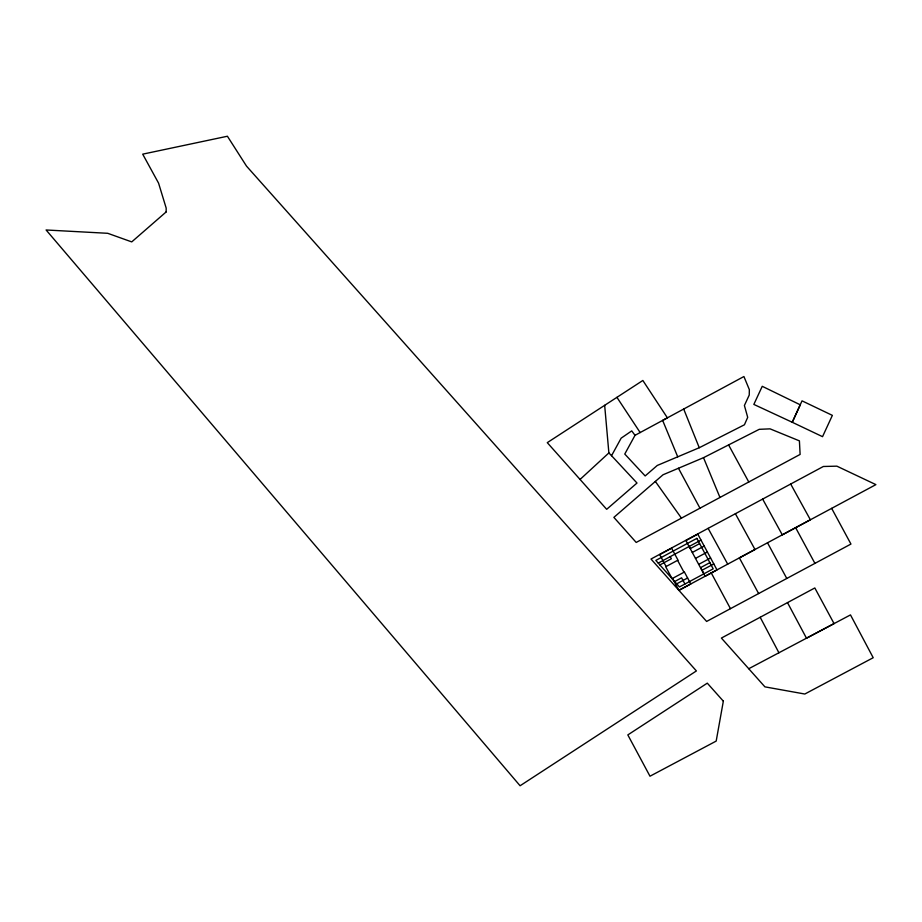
<?xml version="1.0" encoding="UTF-8"?>
<svg xmlns="http://www.w3.org/2000/svg" width="922" height="922" viewBox="0 0 922 922"><rect width="100%" height="100%" fill="white"/><g stroke="black" fill="none" stroke-linecap="round" stroke-linejoin="round"><path stroke-width="1.38" d="M635.016 435.322L667.401 417.839L642.853 380.475L547.276 442.652L606.676 509.313L636.998 483.036L611.551 455.699L621.151 438.157L631.743 430.885L635.016 435.322L624.77 454.05L645.158 475.948L657.259 465.46L699.268 447.723L744.434 424.777L747.696 417.343L744.4 405.484L749.24 395.054L749.344 389.637L743.916 376.533L662.641 420.397L677.728 456.816M580.065 479.44L608.877 452.921L604.659 405.323M699.971 508.195L636.203 542.436L613.879 517.38L663.045 474.761L703.509 457.681L759.267 429.318L770.077 428.857L799.409 440.866L800.112 454.431L699.971 508.195L678.454 468.249M758.622 593.561L739.375 557.879L875.9 484.626L836.865 466.163L823.358 466.486L650.99 559.032L706.621 621.451L850.948 544.061L831.656 508.356M658.227 563.1L701.008 540.108M659.875 564.944L671.366 558.767L670.225 556.658M699.625 543.6L690.417 548.544L689.287 546.423M692.295 552.462L704.201 546.066M695.488 558.409L707.393 552.024M698.692 564.368L710.597 557.971M674.662 581.54L681.6 577.817L684.931 584.018M709.859 562.651L700.651 567.595L703.982 573.795M675.688 584.387L687.593 577.99M701.884 570.315L713.789 563.93M672.495 578.428L678.88 590.334L690.785 583.937L684.401 572.032L672.08 578.647L665.696 566.742L678.004 560.127L671.608 548.221L659.703 554.618L666.099 566.523M787.492 602.608L806.485 638.208L850.487 614.905L873.203 657.72L804.814 694.024L764.914 686.855L721.396 638.07L814.818 587.959L834.064 623.606L748.745 668.727M678.88 590.334L755.003 549.5L735.387 513.715M608.877 452.921L611.551 455.699M655.346 481.434L681.45 518.141M616.933 397.347L640.156 432.545M790.684 484.027L810.369 519.766L782.294 534.841L762.644 499.079M708.131 528.352L727.7 564.137M728.587 444.923L748.779 481.999M795.628 527.684L814.921 563.365M767.507 542.781L786.777 578.463M711.265 572.954L730.455 608.658M677.601 560.346L683.997 572.251M760.189 617.279L778.917 652.776M703.509 457.681L719.967 497.465M683.698 409.045L699.268 447.723M723.344 701.158L716.187 741.081L649.987 776.22L627.824 734.915L707.289 683.156L723.344 701.158M800.25 404.804L792.263 422.276L822.539 436.671L832.37 415.373L802.036 400.851L792.263 422.276L753.839 404.412L762.24 386.306L800.25 404.804M166.167 211.922L131.731 241.898L107.724 233.301L46.1 229.981L520.089 785.763L696.398 670.939L246.52 166.133L227.411 136.237L142.703 154.158L158.572 183.144L166.167 208.061L166.167 211.922M697.804 534.161L685.899 540.557L705.076 576.273L716.982 569.877L697.804 534.161M696.836 538.379L655.83 560.403L679.479 586.945L713.19 568.851L696.836 538.379"/></g></svg>
